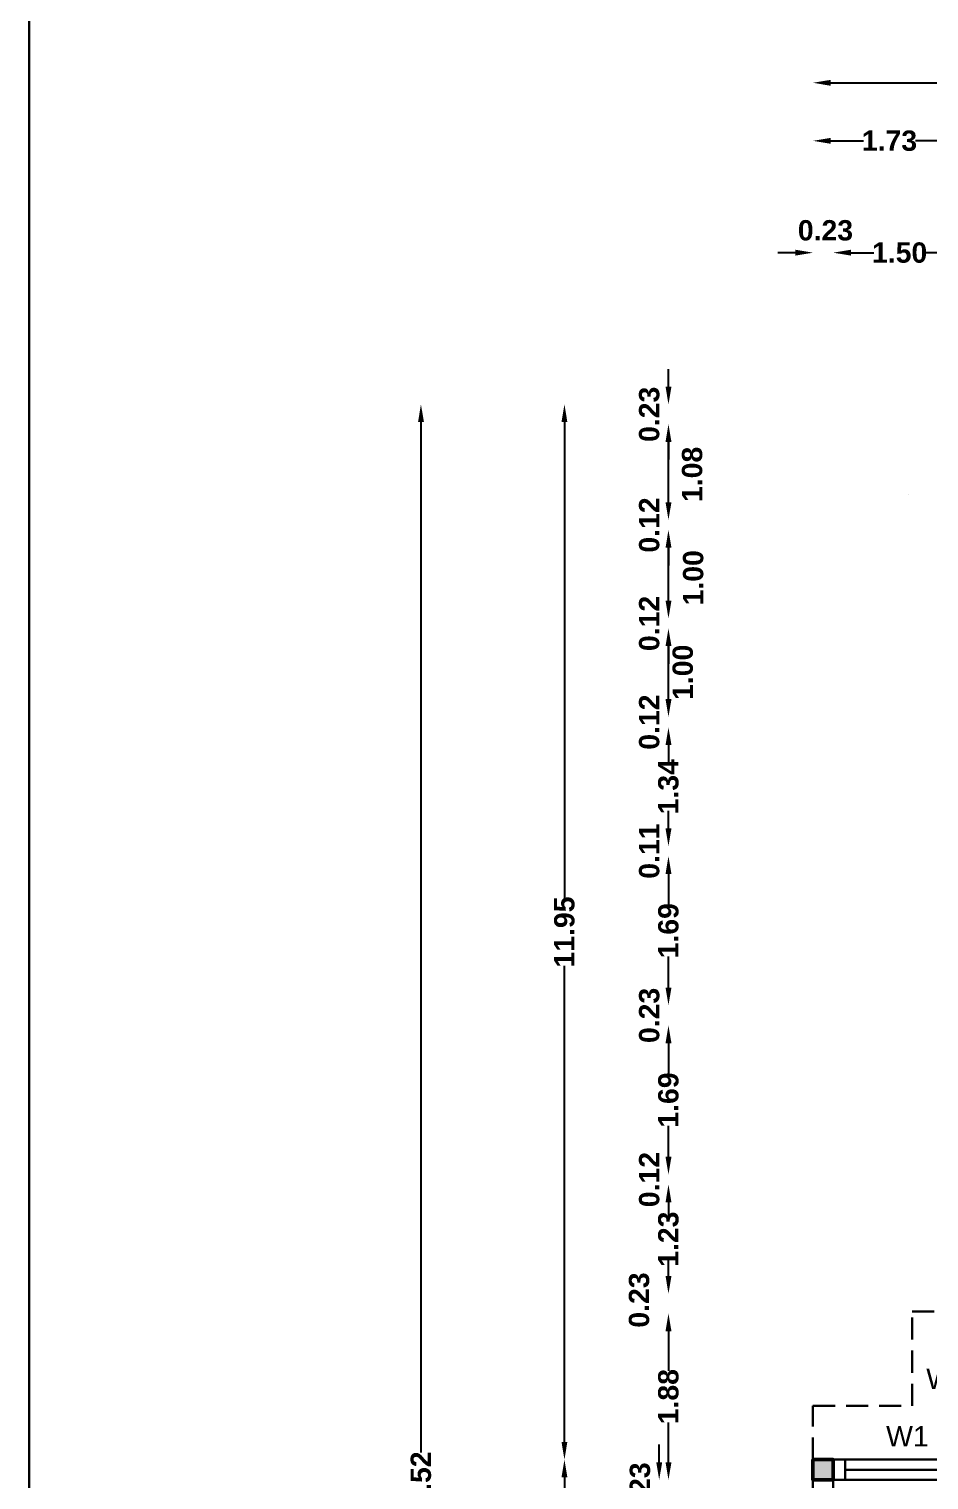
# Model space of a CAD drawing. Header units: metres. Extents: x 515 to 706, y -4 to 163.
# Drawn here: x 515.26 to 525.45, y 105.9 to 122.33 of the extents above; entities that cross this region are included whole.
import ezdxf

# ---------------------------------------------------------------- set-up
doc = ezdxf.new("R2010")
doc.units = ezdxf.units.M
doc.header["$MEASUREMENT"] = 0
doc.linetypes.add('DASHED2', pattern=[0.375, 0.25, -0.125])
doc.layers.add('BLK_1_FLR_0_BLT_UP_AREA', color=140, linetype='Continuous', lineweight=30)
doc.styles.add('PDF Swiss721BT-RomanCondensed', font='arial.ttf')
doc.styles.add('working', font='arialbd.ttf', dxfattribs={"height": 0.23})
doc.dimstyles.new('new model', dxfattribs={"dimtxt": 0.23, "dimasz": 0.2, "dimexe": 0.1, "dimexo": 0.1, "dimgap": 0, "dimtad": 0, "dimzin": 1, "dimdsep": 46, "dimtxsty": 'working', "dimcen": 0.09, "dimse1": 1, "dimse2": 1, "dimclrd": 256, "dimclrt": 256, "dimadec": 1, "dimazin": 0, "dimtfac": 1, "dimtofl": 0, "dimtmove": 0, "dimatfit": 3, "dimfxl": 0, "dimtolj": 1, "dimtzin": 0, "dimlwd": -1, "dimlwe": -1, "dimarcsym": 0})

# ---------------------------------------------------------------- blocks, each defined once
blk = doc.blocks.new('*D480')
for p, q in [((522.394, 106.106), (522.394, 106.306)), ((522.394, 105.476), (522.394, 105.276))]:
    blk.add_line(p, q)
at = {"lineweight": 40}
for points in [[(522.361, 106.106), (522.428, 106.106), (522.394, 105.906)], [(522.361, 105.476), (522.428, 105.476), (522.394, 105.676)]]:
    blk.add_solid(points, dxfattribs=at)
at = {"layer": 'Defpoints', "color": 0, "lineweight": 40}
for p in [(522.394, 105.906), (524.001, 105.906), (523.46, 105.676)]:
    blk.add_point(p, dxfattribs=at)
at = {"lineweight": 30, "insert": (522.177, 105.791), "char_height": 0.23, "attachment_point": 5, "rotation": 90, "style": 'working'}
blk.add_mtext('\\A1;0.23', dxfattribs=at)
blk = doc.blocks.new('*D481')
for p, q in [((522.499, 107.589), (522.499, 107.14)), ((522.499, 106.106), (522.499, 106.555))]:
    blk.add_line(p, q)
at = {"lineweight": 40}
for points in [[(522.466, 107.589), (522.533, 107.589), (522.499, 107.789)], [(522.466, 106.106), (522.533, 106.106), (522.499, 105.906)]]:
    blk.add_solid(points, dxfattribs=at)
at = {"layer": 'Defpoints', "color": 0, "lineweight": 40}
for p in [(522.499, 107.789), (524.99, 107.789), (524.106, 105.906)]:
    blk.add_point(p, dxfattribs=at)
at = {"lineweight": 30, "insert": (522.499, 106.848), "char_height": 0.23, "attachment_point": 5, "rotation": 90, "style": 'working'}
blk.add_mtext('\\A1;1.88', dxfattribs=at)
blk = doc.blocks.new('*D482')
for p, q in [((521.321, 117.884), (521.321, 112.494)), ((521.321, 106.335), (521.321, 111.725))]:
    blk.add_line(p, q)
at = {"lineweight": 40}
for points in [[(521.288, 117.884), (521.354, 117.884), (521.321, 118.084)], [(521.288, 106.335), (521.354, 106.335), (521.321, 106.135)]]:
    blk.add_solid(points, dxfattribs=at)
at = {"layer": 'Defpoints', "color": 0, "lineweight": 40}
for p in [(521.321, 118.084), (524.76, 118.084), (523.335, 106.135)]:
    blk.add_point(p, dxfattribs=at)
at = {"lineweight": 30, "insert": (521.321, 112.109), "char_height": 0.23, "attachment_point": 5, "rotation": 90, "style": 'working'}
blk.add_mtext('\\A1;11.95', dxfattribs=at)
blk = doc.blocks.new('*D483')
for p, q in [((521.321, 105.935), (521.321, 100.234)), ((521.321, 93.769), (521.321, 99.469))]:
    blk.add_line(p, q)
at = {"lineweight": 40}
for points in [[(521.288, 105.935), (521.354, 105.935), (521.321, 106.135)], [(521.288, 93.769), (521.354, 93.769), (521.321, 93.569)]]:
    blk.add_solid(points, dxfattribs=at)
at = {"layer": 'Defpoints', "color": 0, "lineweight": 40}
for p in [(523.335, 106.135), (521.321, 93.569), (523.257, 93.569)]:
    blk.add_point(p, dxfattribs=at)
at = {"lineweight": 30, "insert": (521.321, 99.852), "char_height": 0.23, "attachment_point": 5, "rotation": 90, "style": 'working'}
blk.add_mtext('\\A1;12.57', dxfattribs=at)
blk = doc.blocks.new('*D491')
for p, q in [((524.566, 119.801), (524.825, 119.801)), ((525.669, 119.801), (525.409, 119.801))]:
    blk.add_line(p, q)
at = {"lineweight": 40}
for points in [[(524.566, 119.835), (524.566, 119.768), (524.366, 119.801)], [(525.669, 119.835), (525.669, 119.768), (525.869, 119.801)]]:
    blk.add_solid(points, dxfattribs=at)
at = {"layer": 'Defpoints', "color": 0, "lineweight": 40}
for p in [(524.366, 119.801), (524.366, 106.927), (525.869, 106.927)]:
    blk.add_point(p, dxfattribs=at)
at = {"lineweight": 30, "insert": (525.117, 119.801), "char_height": 0.23, "attachment_point": 5, "rotation": 359.9996, "style": 'working'}
blk.add_mtext('\\A1;1.50', dxfattribs=at)
blk = doc.blocks.new('*D492')
for p, q in [((523.936, 119.801), (523.736, 119.801)), ((524.566, 119.801), (524.766, 119.801))]:
    blk.add_line(p, q)
at = {"lineweight": 40}
for points in [[(523.936, 119.835), (523.936, 119.768), (524.136, 119.801)], [(524.566, 119.835), (524.566, 119.768), (524.366, 119.801)]]:
    blk.add_solid(points, dxfattribs=at)
at = {"layer": 'Defpoints', "color": 0, "lineweight": 40}
for p in [(524.136, 119.801), (524.136, 106.927), (524.366, 106.927)]:
    blk.add_point(p, dxfattribs=at)
at = {"lineweight": 30, "insert": (524.277, 120.053), "char_height": 0.23, "attachment_point": 5, "rotation": 359.9998, "style": 'working'}
blk.add_mtext('\\A1;0.23', dxfattribs=at)
blk = doc.blocks.new('*D494')
for p, q in [((524.336, 121.068), (524.709, 121.068)), ((525.669, 121.068), (525.295, 121.068))]:
    blk.add_line(p, q)
at = {"lineweight": 40}
for points in [[(524.336, 121.101), (524.336, 121.034), (524.136, 121.068)], [(525.669, 121.101), (525.669, 121.034), (525.869, 121.068)]]:
    blk.add_solid(points, dxfattribs=at)
at = {"layer": 'Defpoints', "color": 0, "lineweight": 40}
for p in [(524.136, 121.068), (524.136, 107.157), (525.869, 107.157)]:
    blk.add_point(p, dxfattribs=at)
at = {"lineweight": 30, "insert": (525.002, 121.068), "char_height": 0.23, "attachment_point": 5, "rotation": 359.9996, "style": 'working'}
blk.add_mtext('\\A1;1.73', dxfattribs=at)
blk = doc.blocks.new('0.23x 0.23')
at = {"lineweight": 50}
h = blk.add_hatch(color=1, dxfattribs=at)
h.dxf.hatch_style = 1
h.paths.add_polyline_path([(780.034, -174.426), (780.264, -174.426), (780.264, -174.196), (780.034, -174.196)])
at = {"color": 1, "lineweight": 50}
blk.add_lwpolyline([(780.034, -174.426), (780.264, -174.426), (780.264, -174.196), (780.034, -174.196)], close=True, dxfattribs=at)
blk = doc.blocks.new('*D515')
for p, q in [((522.499, 108.214), (522.499, 108.414)), ((522.499, 107.589), (522.499, 107.389))]:
    blk.add_line(p, q)
at = {"lineweight": 40}
for points in [[(522.466, 108.214), (522.533, 108.214), (522.499, 108.014)], [(522.466, 107.589), (522.533, 107.589), (522.499, 107.789)]]:
    blk.add_solid(points, dxfattribs=at)
at = {"layer": 'Defpoints', "color": 0, "lineweight": 40}
for p in [(522.499, 108.014), (524.991, 108.014), (524.99, 107.789)]:
    blk.add_point(p, dxfattribs=at)
at = {"lineweight": 30, "insert": (522.167, 107.942), "char_height": 0.23, "attachment_point": 5, "rotation": 90, "style": 'working'}
blk.add_mtext('\\A1;0.23', dxfattribs=at)
blk = doc.blocks.new('*D516')
for p, q in [((522.499, 109.049), (522.499, 108.924)), ((522.499, 108.214), (522.499, 108.338))]:
    blk.add_line(p, q)
at = {"lineweight": 40}
for points in [[(522.466, 109.049), (522.533, 109.049), (522.499, 109.249)], [(522.466, 108.214), (522.533, 108.214), (522.499, 108.014)]]:
    blk.add_solid(points, dxfattribs=at)
at = {"layer": 'Defpoints', "color": 0, "lineweight": 40}
for p in [(522.499, 109.249), (525.074, 109.249), (524.991, 108.014)]:
    blk.add_point(p, dxfattribs=at)
at = {"lineweight": 30, "insert": (522.499, 108.631), "char_height": 0.23, "attachment_point": 5, "rotation": 90, "style": 'working'}
blk.add_mtext('\\A1;1.23', dxfattribs=at)
blk = doc.blocks.new('*D517')
for p, q in [((522.499, 109.564), (522.499, 109.764)), ((522.499, 109.049), (522.499, 108.849))]:
    blk.add_line(p, q)
at = {"lineweight": 40}
for points in [[(522.466, 109.564), (522.533, 109.564), (522.499, 109.364)], [(522.466, 109.049), (522.533, 109.049), (522.499, 109.249)]]:
    blk.add_solid(points, dxfattribs=at)
at = {"layer": 'Defpoints', "color": 0, "lineweight": 40}
for p in [(522.499, 109.364), (525.074, 109.364), (525.074, 109.249)]:
    blk.add_point(p, dxfattribs=at)
at = {"lineweight": 30, "insert": (522.282, 109.306), "char_height": 0.23, "attachment_point": 5, "rotation": 90, "style": 'working'}
blk.add_mtext('\\A1;0.12', dxfattribs=at)
blk = doc.blocks.new('*D518')
for p, q in [((522.499, 110.85), (522.499, 110.5)), ((522.499, 109.564), (522.499, 109.915))]:
    blk.add_line(p, q)
at = {"lineweight": 40}
for points in [[(522.466, 110.85), (522.533, 110.85), (522.499, 111.05)], [(522.466, 109.564), (522.533, 109.564), (522.499, 109.364)]]:
    blk.add_solid(points, dxfattribs=at)
at = {"layer": 'Defpoints', "color": 0, "lineweight": 40}
for p in [(522.499, 111.05), (524.99, 111.05), (525.074, 109.364)]:
    blk.add_point(p, dxfattribs=at)
at = {"lineweight": 30, "insert": (522.499, 110.207), "char_height": 0.23, "attachment_point": 5, "rotation": 90, "style": 'working'}
blk.add_mtext('\\A1;1.69', dxfattribs=at)
blk = doc.blocks.new('*D519')
for p, q in [((522.499, 111.48), (522.499, 111.68)), ((522.499, 110.85), (522.499, 110.65))]:
    blk.add_line(p, q)
at = {"lineweight": 40}
for points in [[(522.466, 111.48), (522.533, 111.48), (522.499, 111.28)], [(522.466, 110.85), (522.533, 110.85), (522.499, 111.05)]]:
    blk.add_solid(points, dxfattribs=at)
at = {"layer": 'Defpoints', "color": 0, "lineweight": 40}
for p in [(522.499, 111.28), (524.99, 111.28), (524.99, 111.05)]:
    blk.add_point(p, dxfattribs=at)
at = {"lineweight": 30, "insert": (522.282, 111.165), "char_height": 0.23, "attachment_point": 5, "rotation": 90, "style": 'working'}
blk.add_mtext('\\A1;0.23', dxfattribs=at)
blk = doc.blocks.new('*D520')
for p, q in [((522.499, 112.767), (522.499, 112.416)), ((522.499, 111.48), (522.499, 111.831))]:
    blk.add_line(p, q)
at = {"lineweight": 40}
for points in [[(522.466, 112.767), (522.533, 112.767), (522.499, 112.967)], [(522.466, 111.48), (522.533, 111.48), (522.499, 111.28)]]:
    blk.add_solid(points, dxfattribs=at)
at = {"layer": 'Defpoints', "color": 0, "lineweight": 40}
for p in [(522.499, 112.967), (525.074, 112.967), (524.99, 111.28)]:
    blk.add_point(p, dxfattribs=at)
at = {"lineweight": 30, "insert": (522.499, 112.124), "char_height": 0.23, "attachment_point": 5, "rotation": 90, "style": 'working'}
blk.add_mtext('\\A1;1.69', dxfattribs=at)
blk = doc.blocks.new('*D521')
for p, q in [((522.499, 113.282), (522.499, 113.482)), ((522.499, 112.767), (522.499, 112.567))]:
    blk.add_line(p, q)
at = {"lineweight": 40}
for points in [[(522.466, 113.282), (522.533, 113.282), (522.499, 113.082)], [(522.466, 112.767), (522.533, 112.767), (522.499, 112.967)]]:
    blk.add_solid(points, dxfattribs=at)
at = {"layer": 'Defpoints', "color": 0, "lineweight": 40}
for p in [(522.499, 113.082), (525.074, 113.082), (525.074, 112.967)]:
    blk.add_point(p, dxfattribs=at)
at = {"lineweight": 30, "insert": (522.282, 113.025), "char_height": 0.23, "attachment_point": 5, "rotation": 90, "style": 'working'}
blk.add_mtext('\\A1;0.11', dxfattribs=at)
blk = doc.blocks.new('*D522')
for p, q in [((522.499, 114.226), (522.499, 114.05)), ((522.499, 113.282), (522.499, 113.458))]:
    blk.add_line(p, q)
at = {"lineweight": 40}
for points in [[(522.466, 114.226), (522.533, 114.226), (522.499, 114.426)], [(522.466, 113.282), (522.533, 113.282), (522.499, 113.082)]]:
    blk.add_solid(points, dxfattribs=at)
at = {"layer": 'Defpoints', "color": 0, "lineweight": 40}
for p in [(522.499, 114.426), (524.76, 114.426), (525.074, 113.082)]:
    blk.add_point(p, dxfattribs=at)
at = {"lineweight": 30, "insert": (522.499, 113.754), "char_height": 0.23, "attachment_point": 5, "rotation": 90, "style": 'working'}
blk.add_mtext('\\A1;1.34', dxfattribs=at)
blk = doc.blocks.new('*D523')
for p, q in [((522.499, 114.746), (522.499, 114.946)), ((522.499, 114.226), (522.499, 114.026))]:
    blk.add_line(p, q)
at = {"lineweight": 40}
for points in [[(522.466, 114.746), (522.533, 114.746), (522.499, 114.546)], [(522.466, 114.226), (522.533, 114.226), (522.499, 114.426)]]:
    blk.add_solid(points, dxfattribs=at)
at = {"layer": 'Defpoints', "color": 0, "lineweight": 40}
for p in [(522.499, 114.546), (524.991, 114.546), (524.76, 114.426)]:
    blk.add_point(p, dxfattribs=at)
at = {"lineweight": 30, "insert": (522.282, 114.486), "char_height": 0.23, "attachment_point": 5, "rotation": 90, "style": 'working'}
blk.add_mtext('\\A1;0.12', dxfattribs=at)
blk = doc.blocks.new('*D524')
blk.add_line((522.499, 114.746), (522.499, 115.346))
at = {"lineweight": 40}
for points in [[(522.466, 115.346), (522.533, 115.346), (522.499, 115.546)], [(522.466, 114.746), (522.533, 114.746), (522.499, 114.546)]]:
    blk.add_solid(points, dxfattribs=at)
at = {"layer": 'Defpoints', "color": 0, "lineweight": 40}
for p in [(522.499, 115.546), (524.991, 115.546), (524.991, 114.546)]:
    blk.add_point(p, dxfattribs=at)
at = {"lineweight": 30, "insert": (522.662, 115.05), "char_height": 0.23, "attachment_point": 5, "rotation": 90, "style": 'working'}
blk.add_mtext('\\A1;1.00', dxfattribs=at)
blk = doc.blocks.new('*D525')
for p, q in [((522.499, 115.861), (522.499, 116.061)), ((522.499, 115.346), (522.499, 115.146))]:
    blk.add_line(p, q)
at = {"lineweight": 40}
for points in [[(522.466, 115.861), (522.533, 115.861), (522.499, 115.661)], [(522.466, 115.346), (522.533, 115.346), (522.499, 115.546)]]:
    blk.add_solid(points, dxfattribs=at)
at = {"layer": 'Defpoints', "color": 0, "lineweight": 40}
for p in [(522.499, 115.661), (524.991, 115.661), (524.991, 115.546)]:
    blk.add_point(p, dxfattribs=at)
at = {"lineweight": 30, "insert": (522.282, 115.603), "char_height": 0.23, "attachment_point": 5, "rotation": 90, "style": 'working'}
blk.add_mtext('\\A1;0.12', dxfattribs=at)
blk = doc.blocks.new('*D526')
blk.add_line((522.499, 115.861), (522.499, 116.461))
at = {"lineweight": 40}
for points in [[(522.466, 116.461), (522.533, 116.461), (522.499, 116.661)], [(522.466, 115.861), (522.533, 115.861), (522.499, 115.661)]]:
    blk.add_solid(points, dxfattribs=at)
at = {"layer": 'Defpoints', "color": 0, "lineweight": 40}
for p in [(522.499, 116.661), (524.991, 116.661), (524.991, 115.661)]:
    blk.add_point(p, dxfattribs=at)
at = {"lineweight": 30, "insert": (522.78, 116.12), "char_height": 0.23, "attachment_point": 5, "rotation": 90, "style": 'working'}
blk.add_mtext('\\A1;1.00', dxfattribs=at)
blk = doc.blocks.new('*D527')
for p, q in [((522.499, 116.976), (522.499, 117.176)), ((522.499, 116.461), (522.499, 116.261))]:
    blk.add_line(p, q)
at = {"lineweight": 40}
for points in [[(522.466, 116.976), (522.533, 116.976), (522.499, 116.776)], [(522.466, 116.461), (522.533, 116.461), (522.499, 116.661)]]:
    blk.add_solid(points, dxfattribs=at)
at = {"layer": 'Defpoints', "color": 0, "lineweight": 40}
for p in [(522.499, 116.776), (524.991, 116.776), (524.991, 116.661)]:
    blk.add_point(p, dxfattribs=at)
at = {"lineweight": 30, "insert": (522.282, 116.718), "char_height": 0.23, "attachment_point": 5, "rotation": 90, "style": 'working'}
blk.add_mtext('\\A1;0.12', dxfattribs=at)
blk = doc.blocks.new('*D528')
blk.add_line((522.499, 116.976), (522.499, 117.659))
at = {"lineweight": 40}
for points in [[(522.466, 117.659), (522.533, 117.659), (522.499, 117.859)], [(522.466, 116.976), (522.533, 116.976), (522.499, 116.776)]]:
    blk.add_solid(points, dxfattribs=at)
at = {"layer": 'Defpoints', "color": 0, "lineweight": 40}
for p in [(522.499, 117.859), (525.106, 117.859), (524.991, 116.776)]:
    blk.add_point(p, dxfattribs=at)
at = {"lineweight": 30, "insert": (522.768, 117.291), "char_height": 0.23, "attachment_point": 5, "rotation": 90, "style": 'working'}
blk.add_mtext('\\A1;1.08', dxfattribs=at)
blk = doc.blocks.new('*D529')
for p, q in [((522.499, 118.284), (522.499, 118.484)), ((522.499, 117.659), (522.499, 117.459))]:
    blk.add_line(p, q)
at = {"lineweight": 40}
for points in [[(522.466, 118.284), (522.533, 118.284), (522.499, 118.084)], [(522.466, 117.659), (522.533, 117.659), (522.499, 117.859)]]:
    blk.add_solid(points, dxfattribs=at)
at = {"layer": 'Defpoints', "color": 0, "lineweight": 40}
for p in [(522.499, 118.084), (525.106, 118.084), (525.106, 117.859)]:
    blk.add_point(p, dxfattribs=at)
at = {"lineweight": 30, "insert": (522.282, 117.971), "char_height": 0.23, "attachment_point": 5, "rotation": 90, "style": 'working'}
blk.add_mtext('\\A1;0.23', dxfattribs=at)
blk = doc.blocks.new('*D539')
for p, q in [((524.336, 121.725), (539.331, 121.725)), ((555.103, 121.725), (540.108, 121.725))]:
    blk.add_line(p, q)
at = {"lineweight": 40}
for points in [[(524.336, 121.758), (524.336, 121.691), (524.136, 121.725)], [(555.103, 121.758), (555.103, 121.691), (555.303, 121.725)]]:
    blk.add_solid(points, dxfattribs=at)
at = {"layer": 'Defpoints', "color": 0, "lineweight": 40}
for p in [(555.303, 121.725), (524.136, 121.068), (555.303, 121.068)]:
    blk.add_point(p, dxfattribs=at)
at = {"lineweight": 30, "insert": (539.719, 121.725), "char_height": 0.23, "attachment_point": 5, "style": 'working'}
blk.add_mtext('\\A1;31.17', dxfattribs=at)
blk = doc.blocks.new('*D778')
for p, q in [((519.696, 117.884), (519.696, 106.216)), ((519.696, 93.769), (519.696, 105.436))]:
    blk.add_line(p, q)
at = {"lineweight": 40}
for points in [[(519.663, 117.884), (519.73, 117.884), (519.696, 118.084)], [(519.663, 93.769), (519.73, 93.769), (519.696, 93.569)]]:
    blk.add_solid(points, dxfattribs=at)
at = {"layer": 'Defpoints', "color": 0, "lineweight": 40}
for p in [(525.869, 118.084), (519.696, 93.569), (525.869, 93.569)]:
    blk.add_point(p, dxfattribs=at)
at = {"lineweight": 30, "insert": (519.696, 105.826), "char_height": 0.23, "attachment_point": 5, "rotation": 90, "style": 'working'}
blk.add_mtext('\\A1;24.52', dxfattribs=at)

msp = doc.modelspace()

# ---------------------------------------------------------------- linework, layer by layer
at = {"lineweight": 30}
for p, q in [((525.21352, 117.06531), (525.21352, 117.06533)), ((524.49959, 106.13635), (524.49959, 105.90635)), ((525.71959, 106.02135), (524.49959, 106.02135)), ((524.36551, 100.08), (524.36553, 105.90469)), ((524.36553, 105.90469), (526.0987, 105.90468))]:
    msp.add_line(p, q, dxfattribs=at)
for points in [[(515.25728, 150.74728), (642.61905, 150.74728), (642.61905, 87.74858), (515.25728, 87.74858)], [(515.25728, -3.67879), (705.58866, -3.67879), (705.58866, 150.74728), (515.25728, 150.74728)], [(524.49959, 106.13635), (524.49959, 105.90635), (525.71959, 105.90635), (525.71959, 106.13635)]]:
    msp.add_lwpolyline(points, close=True, dxfattribs=at)
msp.add_lwpolyline([(524.13551, 99.72371), (524.13553, 106.13469), (525.8687, 106.13468), (525.86869, 117.85375)], dxfattribs=at)
at = {"linetype": 'DASHED2', "lineweight": 30}
msp.add_lwpolyline([(524.13557, 106.13469), (524.13557, 106.74469), (525.2587, 106.74469), (525.2587, 107.81353), (525.8688, 107.81353)], dxfattribs=at)
at = {"layer": 'BLK_1_FLR_0_BLT_UP_AREA', "color": 56}
msp.add_lwpolyline([(555.30325, 112.54876), (555.30321, 93.56851), (550.65326, 93.56849), (524.13549, 93.56847), (524.13553, 106.13469), (525.86866, 106.13469), (525.86869, 118.0837), (536.4033, 118.0837), (536.40327, 108.01886), (550.54318, 108.01875), (550.54316, 112.54875)], close=True, dxfattribs=at)

# ---------------------------------------------------------------- block references
at = {"lineweight": 30, "rotation": 270}
msp.add_blockref('0.23x 0.23', (698.56131, 886.16911), dxfattribs=at)

# ---------------------------------------------------------------- texts
at = {"lineweight": 30, "ltscale": 0.125, "char_height": 0.23, "attachment_point": 1, "style": 'PDF Swiss721BT-RomanCondensed'}
for insert in [(525.41863, 107.16417), (524.96405, 106.51405)]:
    msp.add_mtext_dynamic_manual_height_columns('W1', width=0.0527571, gutter_width=1.15, heights=[0], dxfattribs=dict(at, insert=insert))

# ---------------------------------------------------------------- dimensions: what is measured, and where the dimension line sits
at = {"lineweight": 30}
dim = msp.add_linear_dim(base=(555.30321, 121.72474), p1=(524.13561, 121.0677), p2=(555.30321, 121.06769), dimstyle='new model', override={"dimpost": '\\X'}, dxfattribs=at)
dim.commit()
dim.dimension.update_dxf_attribs({"geometry": '*D539', "text_midpoint": (539.71941, 121.72474)})
dim = msp.add_aligned_dim(p1=(525.86869, 107.15666), p2=(524.13552, 107.15667), distance=-13.91104, dimstyle='new model', override={"dimpost": '\\X'}, dxfattribs=at)
dim.commit()
dim.dimension.update_dxf_attribs({"geometry": '*D494', "text_midpoint": (525.00219, 121.0677)})
for base, p1, p2, angle, override, picture, middle, dimtype in [((524.13557, 119.80145), (524.36552, 106.92667), (524.13552, 106.92667), 179.999799, {"dimpost": '\\X', "dimtmove": 2}, '*D492', (524.27735, 120.05264), 161), ((524.3656, 119.80145), (525.86868, 106.92666), (524.36552, 106.92667), 179.999628, {"dimpost": '\\X'}, '*D491', (525.1171, 119.80144), 161), ((522.49934, 117.85859), (524.99055, 116.77552), (525.10554, 117.85859), 90, {"dimpost": '\\X', "dimtmove": 2}, '*D528', (522.76812, 117.29058), 160), ((522.49934, 116.66052), (524.99054, 115.66052), (524.99054, 116.66052), 90, {"dimpost": '\\X', "dimtmove": 2}, '*D526', (522.78018, 116.11996), 160), ((522.49934, 115.54552), (524.99054, 114.54552), (524.99054, 115.54552), 90, {"dimpost": '\\X', "dimtmove": 2}, '*D524', (522.6617, 115.05037), 160), ((522.49934, 108.01408), (524.99045, 107.78891), (524.99055, 108.01408), 90, {"dimpost": '\\X', "dimtmove": 2}, '*D515', (522.16699, 107.94228), 160)]:
    dim = msp.add_linear_dim(base=base, p1=p1, p2=p2, angle=angle, dimstyle='new model', override=override, dxfattribs=at)
    dim.commit()
    dim.dimension.update_dxf_attribs({"geometry": picture, "text_midpoint": middle, "dimtype": dimtype})
for base, p1, p2, angle, override, picture, middle in [((522.49934, 118.08375), (525.10554, 117.85859), (525.10555, 118.08375), 90, {"dimpost": '\\X', "dimtmove": 2}, '*D529', (522.28191, 117.97117)), ((519.69628, 93.56852), (525.86869, 118.08375), (525.86869, 93.56852), 90, {"dimpost": '\\X'}, '*D778', (519.69628, 105.82614)), ((521.32103, 118.08375), (523.33467, 106.13469), (524.76045, 118.08375), 270, {"dimpost": '\\X'}, '*D482', (521.32103, 112.10922)), ((522.49934312, 116.775519571), (524.990544741, 116.660519571), (524.9905473462, 116.775519571), 90, {"dimpost": '\\X', "dimtmove": 2}, '*D527', (522.2819113328, 116.718019571)), ((522.49934312, 115.660519571), (524.990544741, 115.545519571), (524.990544741, 115.660519571), 90, {"dimpost": '\\X', "dimtmove": 2}, '*D525', (522.2819113328, 115.603019571)), ((522.49934, 114.54552), (524.76045, 114.42561), (524.99054, 114.54552), 90, {"dimpost": '\\X', "dimtmove": 2}, '*D523', (522.28191, 114.48556)), ((522.49934, 114.42561), (525.07378, 113.08202), (524.76045, 114.42561), 90, {"dimpost": '\\X', "dimtmove": 2}, '*D522', (522.49934, 113.75381)), ((522.4993431, 113.0820207), (525.0737835, 112.9670209), (525.0737835, 113.0820207), 90, {"dimpost": '\\X', "dimtmove": 2}, '*D521', (522.2819113, 113.0245208)), ((522.49934, 112.96702), (524.99045, 111.28035), (525.07378, 112.96702), 90, {"dimpost": '\\X', "dimtmove": 2}, '*D520', (522.49934, 112.12369)), ((522.49934, 111.28035), (524.99045, 111.05035), (524.99045, 111.28035), 90, {"dimpost": '\\X', "dimtmove": 2}, '*D519', (522.28191, 111.16535)), ((522.49934, 111.05035), (525.07378, 109.36369), (524.99045, 111.05035), 90, {"dimpost": '\\X', "dimtmove": 2}, '*D518', (522.49934, 110.20702)), ((522.49934312, 109.3636874097), (525.0737835148, 109.2486874098), (525.0737835148, 109.3636874097), 90, {"dimpost": '\\X', "dimtmove": 2}, '*D517', (522.2819113328, 109.3061874098)), ((522.49934, 109.24869), (524.99055, 108.01408), (525.07378, 109.24869), 90, {"dimpost": '\\X', "dimtmove": 2}, '*D516', (522.49934, 108.63138)), ((522.49934, 107.78869), (524.10633, 105.90635), (524.99045, 107.78869), 270, {"dimpost": '\\X', "dimtmove": 2}, '*D481', (522.49934, 106.84752)), ((522.39435, 105.90635), (523.45969, 105.67635), (524.00135, 105.90635), 270, {"dimpost": '\\X', "dimtmove": 2}, '*D480', (522.17692, 105.79135)), ((521.32103, 93.56852), (523.33467, 106.13469), (523.25725, 93.56852), 270, {"dimpost": '\\X'}, '*D483', (521.32103, 99.85161))]:
    dim = msp.add_linear_dim(base=base, p1=p1, p2=p2, angle=angle, dimstyle='new model', override=override, dxfattribs=at)
    dim.commit()
    dim.dimension.update_dxf_attribs({"geometry": picture, "text_midpoint": middle})

doc.saveas('drawing.dxf')
